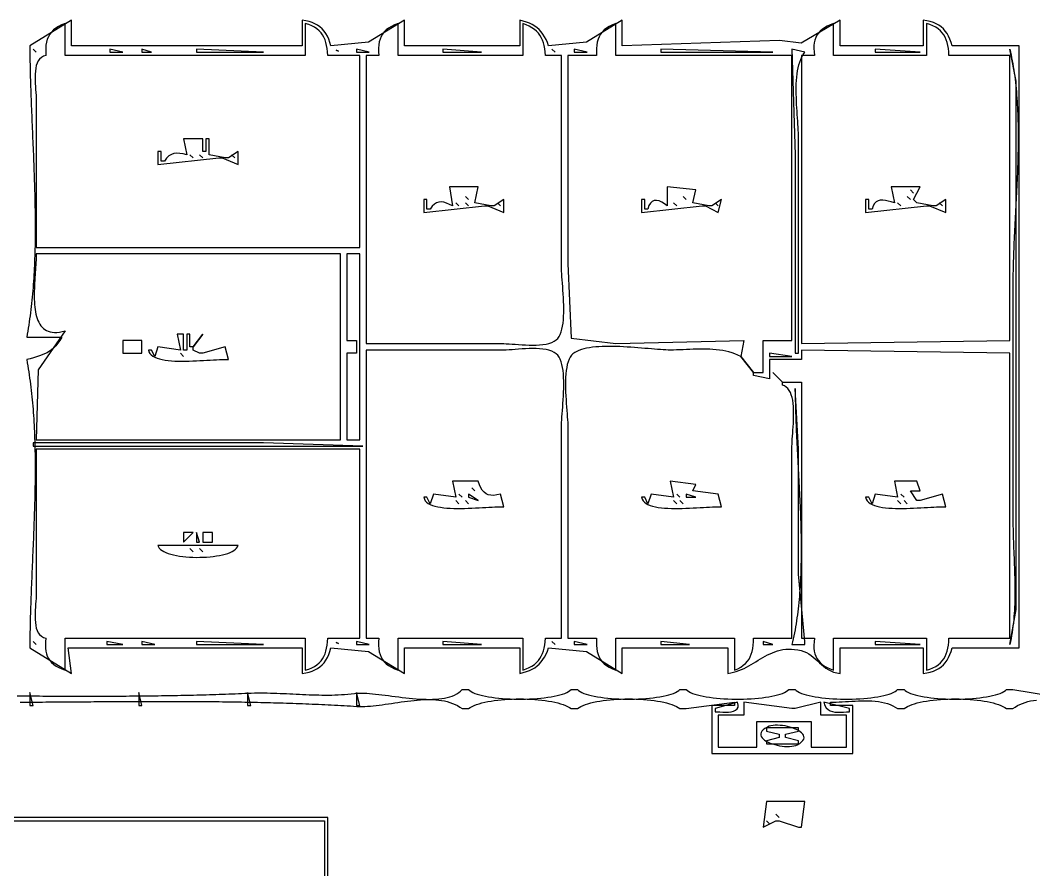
# Model space of a CAD drawing. Extents: x 0 to 1224, y 0 to 792.
# Drawn here: x 551 to 867.5, y 316.7 to 582 of the extents above; entities that cross this region are included whole.
import ezdxf

# ---------------------------------------------------------------- set-up
doc = ezdxf.new("R2010")
doc.units = 0
doc.layers.add('C7', color=7, linetype='CONTINUOUS')

msp = doc.modelspace()

# ---------------------------------------------------------------- linework, layer by layer
at = {"layer": 'C7'}
for points in [[(554, 574), (554.0015, 573.0362), (554.0061, 572.0696), (554.0136, 571.1003), (554.0238, 570.1284), (554.0368, 569.1539), (554.0524, 568.1769), (554.0704, 567.1975), (554.0908, 566.2157), (554.1134, 565.2315), (554.1382, 564.2452), (554.1649, 563.2566), (554.1936, 562.266), (554.2241, 561.2733), (554.2563, 560.2786), (554.2901, 559.282), (554.3253, 558.2836), (554.3619, 557.2834), (554.3997, 556.2814), (554.4386, 555.2779), (554.4786, 554.2727), (554.5195, 553.2661), (554.5611, 552.258), (554.6035, 551.2485), (554.6464, 550.2377), (554.6898, 549.2256), (554.7336, 548.2124), (554.7776, 547.198), (554.8217, 546.1826), (554.8658, 545.1663), (554.9099, 544.149), (554.9537, 543.1308), (554.9973, 542.1119), (555.0404, 541.0923), (555.0829, 540.072), (555.1248, 539.0511), (555.166, 538.0297), (555.2063, 537.0079), (555.2456, 535.9857), (555.2838, 534.9631), (555.3208, 533.9403), (555.3564, 532.9174), (555.3907, 531.8943), (555.4234, 530.8711), (555.4544, 529.848), (555.4837, 528.8249), (555.5112, 527.802), (555.5366, 526.7793), (555.5599, 525.7569), (555.5811, 524.7349), (555.5999, 523.7132), (555.6162, 522.692), (555.6301, 521.6714), (555.6413, 520.6514), (555.6497, 519.632), (555.6552, 518.6134), (555.6578, 517.5957), (555.6572, 516.5788), (555.6535, 515.5628), (555.6464, 514.5478), (555.6359, 513.534), (555.6218, 512.5212), (555.6041, 511.5097), (555.5826, 510.4995), (555.5573, 509.4905), (555.5279, 508.483), (555.4945, 507.477), (555.4568, 506.4725), (555.4148, 505.4697), (555.3684, 504.4685), (555.3175, 503.469), (555.2618, 502.4714), (555.2015, 501.4756), (555.1362, 500.4817), (555.0659, 499.4899), (554.9906, 498.5001), (554.91, 497.5125), (554.8241, 496.5271), (554.7327, 495.5439), (554.6359, 494.5631), (554.5333, 493.5847), (554.425, 492.6088), (554.3108, 491.6354), (554.1906, 490.6646), (554.0643, 489.6965), (553.9318, 488.7311), (553.793, 487.7685), (553.6477, 486.8088), (553.4958, 485.852), (553.3374, 484.8982), (553.1721, 483.9475), (553, 483), (564, 483), (563.3711, 482.0039), (562.7408, 481.129), (562.1031, 480.364), (561.4527, 479.6978), (560.7837, 479.119), (560.0906, 478.6166), (559.3677, 478.1794), (558.6093, 477.796), (557.81, 477.4553), (556.9639, 477.1461), (556.0655, 476.8571), (555.1092, 476.5773), (554.0892, 476.2953), (553, 476), (553.1721, 475.0522), (553.3373, 474.1012), (553.4957, 473.1472), (553.6473, 472.1901), (553.7923, 471.2301), (553.9308, 470.2672), (554.063, 469.3015), (554.1888, 468.333), (554.3085, 467.3619), (554.4222, 466.3881), (554.5299, 465.4118), (554.6319, 464.433), (554.7281, 463.4518), (554.8187, 462.4683), (554.9039, 461.4825), (554.9836, 460.4944), (555.0582, 459.5042), (555.1276, 458.512), (555.192, 457.5177), (555.2515, 456.5215), (555.3061, 455.5235), (555.3562, 454.5236), (555.4016, 453.522), (555.4426, 452.5187), (555.4792, 451.5139), (555.5117, 450.5074), (555.54, 449.4996), (555.5643, 448.4903), (555.5847, 447.4797), (555.6014, 446.4678), (555.6144, 445.4548), (555.6239, 444.4406), (555.6299, 443.4253), (555.6326, 442.4091), (555.6321, 441.3919), (555.6285, 440.3739), (555.622, 439.355), (555.6126, 438.3355), (555.6004, 437.3153), (555.5856, 436.2945), (555.5683, 435.2732), (555.5486, 434.2515), (555.5266, 433.2293), (555.5024, 432.2069), (555.4762, 431.1842), (555.448, 430.1613), (555.4179, 429.1383), (555.3861, 428.1152), (555.3528, 427.0922), (555.3179, 426.0692), (555.2816, 425.0464), (555.2441, 424.0239), (555.2054, 423.0016), (555.1657, 421.9797), (555.125, 420.9582), (555.0836, 419.9372), (555.0414, 418.9168), (554.9986, 417.897), (554.9554, 416.8779), (554.9118, 415.8596), (554.8679, 414.842), (554.824, 413.8254), (554.78, 412.8098), (554.7361, 411.7952), (554.6924, 410.7817), (554.649, 409.7693), (554.6061, 408.7582), (554.5637, 407.7485), (554.5219, 406.74), (554.481, 405.7331), (554.4409, 404.7276), (554.4019, 403.7237), (554.3639, 402.7214), (554.3272, 401.7209), (554.2918, 400.7221), (554.2579, 399.7252), (554.2256, 398.7302), (554.1949, 397.7372), (554.1661, 396.7462), (554.1392, 395.7573), (554.1142, 394.7706), (554.0915, 393.7862), (554.0709, 392.8041), (554.0528, 391.8244), (554.0371, 390.8471), (554.024, 389.8724), (554.0137, 388.9002), (554.0061, 387.9307), (554.0015, 386.9639), (554, 386), (567, 378), (566, 386), (639, 386), (639, 378), (640.1308, 378.1874), (641.1797, 378.4355), (642.149, 378.7471), (643.0411, 379.1252), (643.8585, 379.5727), (644.6036, 380.0926), (645.2788, 380.6876), (645.8867, 381.3607), (646.4295, 382.1148), (646.9098, 382.9529), (647.3301, 383.8779), (647.6926, 384.8926), (648, 386), (659.7801, 384.8441), (671, 378), (671, 386), (707, 386), (707, 378), (708.0787, 378.2511), (709.0795, 378.5536), (710.0061, 378.9099), (710.8621, 379.3226), (711.6514, 379.7943), (712.3774, 380.3276), (713.0439, 380.925), (713.6547, 381.5891), (714.2133, 382.3224), (714.7234, 383.1276), (715.1888, 384.0072), (715.6131, 384.9638), (716, 386), (727.8303, 384.8441), (739, 378), (739, 386), (772, 386), (772, 378), (772.902, 378.1504), (773.7746, 378.3524), (774.6206, 378.6008), (775.4425, 378.8907), (776.243, 379.2169), (777.0248, 379.5744), (777.7905, 379.9583), (778.5428, 380.3633), (779.2844, 380.7845), (780.0179, 381.2167), (780.7461, 381.6551), (781.4715, 382.0944), (782.1968, 382.5297), (782.9247, 382.9559), (783.6579, 383.3679), (784.399, 383.7607), (785.1507, 384.1293), (785.9157, 384.4685), (786.6965, 384.7734), (787.496, 385.0389), (788.3167, 385.2599), (789.1613, 385.4313), (790.0325, 385.5482), (790.9329, 385.6055), (791.8652, 385.5981), (792.8321, 385.5209), (793.8362, 385.369), (794.8803, 385.1373), (795.7419, 384.8616), (796.5381, 384.5041), (797.28, 384.0774), (797.9785, 383.5943), (798.6448, 383.0673), (799.2898, 382.5091), (799.9246, 381.9325), (800.5602, 381.35), (801.2077, 380.7744), (801.8781, 380.2182), (802.5825, 379.6942), (803.3319, 379.215), (804.1373, 378.7934), (805.0097, 378.4418), (805.9603, 378.1732), (807, 378), (807, 386), (833, 386), (833, 378), (834.1308, 378.1874), (835.1797, 378.4355), (836.149, 378.7471), (837.0411, 379.1252), (837.8585, 379.5727), (838.6036, 380.0926), (839.2788, 380.6876), (839.8867, 381.3607), (840.4295, 382.1148), (840.9098, 382.9529), (841.3301, 383.8779), (841.6926, 384.8926), (842, 386), (863, 386), (863, 574), (842, 574), (841.6926, 575.1073), (841.3301, 576.122), (840.9098, 577.047), (840.4295, 577.8851), (839.8867, 578.6392), (839.2788, 579.3123), (838.6036, 579.9073), (837.8585, 580.4272), (837.0411, 580.8747), (836.149, 581.2528), (835.1797, 581.5644), (834.1308, 581.8125), (833, 582), (833, 574), (807, 574), (807, 582), (794.8804, 574.8627), (788.1304, 575.6868), (739, 574), (739, 582), (727.8303, 575.1559), (716, 574), (715.6131, 575.0361), (715.1888, 575.9926), (714.7234, 576.8722), (714.2133, 577.6774), (713.6546, 578.4108), (713.0439, 579.0749), (712.3774, 579.6723), (711.6513, 580.2056), (710.8621, 580.6773), (710.006, 581.09), (709.0794, 581.4463), (708.0786, 581.7488), (707, 582), (707, 574), (671, 574), (671, 582), (659.7801, 575.1559), (648, 574), (647.6926, 575.1073), (647.3301, 576.122), (646.9098, 577.047), (646.4295, 577.8851), (645.8867, 578.6392), (645.2788, 579.3123), (644.6036, 579.9073), (643.8585, 580.4272), (643.0411, 580.8747), (642.149, 581.2528), (641.1797, 581.5644), (640.1308, 581.8125), (639, 582), (639, 574), (567, 574), (567, 582), (554, 574)], [(559, 571), (558.2353, 570.7536), (557.5898, 570.3776), (557.0543, 569.8845), (556.6196, 569.2868), (556.2766, 568.5973), (556.0162, 567.8285), (555.8291, 566.9929), (555.7063, 566.1032), (555.6386, 565.1719), (555.6169, 564.2118), (555.632, 563.2352), (555.6747, 562.255), (555.736, 561.2836), (555.8066, 560.3336), (555.8775, 559.4176), (555.9394, 558.5483), (555.9833, 557.7382), (556, 557), (556, 511), (657, 511), (657, 571), (647, 571), (646.9413, 572.1003), (646.8354, 573.1383), (646.6771, 574.1146), (646.4612, 575.0299), (646.1825, 575.8851), (645.836, 576.6809), (645.4164, 577.4181), (644.9186, 578.0974), (644.3374, 578.7195), (643.6677, 579.2853), (642.9042, 579.7955), (642.0419, 580.2508), (641.0755, 580.652), (640, 581), (640, 571), (565, 571), (565, 581), (563.9169, 580.566), (562.9535, 580.0838), (562.1054, 579.5511), (561.3681, 578.9659), (560.7373, 578.3262), (560.2087, 577.6299), (559.7778, 576.875), (559.4402, 576.0595), (559.1917, 575.1812), (559.0278, 574.2381), (558.9441, 573.2283), (558.9363, 572.1496), (559, 571)], [(663, 571), (659, 571), (659, 481), (702, 481), (702.7939, 480.9844), (703.6669, 480.9427), (704.6074, 480.8822), (705.6039, 480.8103), (706.6447, 480.7342), (707.7184, 480.6615), (708.8135, 480.5993), (709.9183, 480.5551), (711.0213, 480.5362), (712.111, 480.55), (713.1759, 480.6038), (714.2043, 480.7049), (715.1848, 480.8609), (716.1059, 481.0789), (716.9559, 481.3663), (717.7233, 481.7306), (718.3966, 482.179), (718.8698, 482.6389), (719.2793, 483.2104), (719.6288, 483.8838), (719.9222, 484.65), (720.1635, 485.4995), (720.3565, 486.4229), (720.505, 487.4108), (720.6131, 488.454), (720.6845, 489.5429), (720.7231, 490.6683), (720.7329, 491.8208), (720.7177, 492.9909), (720.6814, 494.1694), (720.6279, 495.3468), (720.561, 496.5137), (720.4847, 497.6609), (720.4028, 498.7788), (720.3192, 499.8582), (720.2378, 500.8897), (720.1626, 501.8639), (720.0972, 502.7713), (720.0458, 503.6028), (720.0121, 504.3488), (720, 505), (720, 571), (715, 571), (714.9169, 572.0895), (714.788, 573.1122), (714.6085, 574.0705), (714.374, 574.9665), (714.0799, 575.8025), (713.7216, 576.5807), (713.2947, 577.3036), (712.7944, 577.9732), (712.2164, 578.5918), (711.556, 579.1618), (710.8088, 579.6853), (709.97, 580.1647), (709.0353, 580.6021), (708, 581), (708, 571), (669, 571), (669, 581), (667.8886, 580.5665), (666.9035, 580.0884), (666.0398, 579.5625), (665.2925, 578.9858), (664.6568, 578.3551), (664.1277, 577.6674), (663.7004, 576.9197), (663.37, 576.1088), (663.1316, 575.2317), (662.9802, 574.2854), (662.9111, 573.2667), (662.9193, 572.1726), (663, 571)], [(723.6033, 477.8209), (723.13, 477.3609), (722.7205, 476.7895), (722.371, 476.116), (722.0776, 475.3498), (721.8363, 474.5004), (721.6433, 473.577), (721.4948, 472.589), (721.3867, 471.5459), (721.3153, 470.4569), (721.2767, 469.3316), (721.2669, 468.1791), (721.2821, 467.009), (721.3185, 465.8305), (721.372, 464.6531), (721.4389, 463.4862), (721.5152, 462.339), (721.5971, 461.2211), (721.6807, 460.1417), (721.762, 459.1102), (721.8373, 458.136), (721.9027, 457.2286), (721.9541, 456.3971), (721.9878, 455.6511), (722, 455), (722, 389), (731, 389), (730.9363, 387.8503), (730.9441, 386.7716), (731.0278, 385.7617), (731.1917, 384.8187), (731.4402, 383.9404), (731.7778, 383.1248), (732.2087, 382.3699), (732.7373, 381.6737), (733.3681, 381.034), (734.1054, 380.4488), (734.9535, 379.9161), (735.9169, 379.4338), (737, 379), (737, 389), (774, 389), (774, 379), (775.0629, 379.4799), (775.9947, 379.995), (776.804, 380.5488), (777.499, 381.1448), (778.0882, 381.7867), (778.5799, 382.4779), (778.9826, 383.2221), (779.3047, 384.0229), (779.5546, 384.8837), (779.7407, 385.8083), (779.8713, 386.8001), (779.9549, 387.8628), (780, 389), (792, 389), (792, 449), (792.0125, 449.6557), (792.047, 450.3979), (792.0983, 451.2163), (792.1615, 452.1009), (792.2316, 453.0414), (792.3037, 454.0278), (792.3727, 455.05), (792.4337, 456.0977), (792.4817, 457.161), (792.5117, 458.2295), (792.5188, 459.2933), (792.4979, 460.3422), (792.4441, 461.3661), (792.3524, 462.3548), (792.2178, 463.2983), (792.0353, 464.1863), (791.8001, 465.0087), (791.507, 465.7555), (791.1511, 466.4165), (790.7274, 466.9816), (790.231, 467.4406), (789.6568, 467.7834), (789, 468), (789, 469), (795, 469), (795, 389), (799, 389), (798.885, 387.8938), (798.8417, 386.8602), (798.873, 385.896), (798.982, 384.9982), (799.1716, 384.1637), (799.4448, 383.3896), (799.8046, 382.6726), (800.254, 382.0098), (800.796, 381.3982), (801.4336, 380.8346), (802.1698, 380.316), (803.0076, 379.8394), (803.95, 379.4018), (805, 379), (805, 389), (834, 389), (834, 379), (835.0755, 379.3479), (836.0419, 379.7491), (836.9043, 380.2044), (837.6677, 380.7146), (838.3375, 381.2804), (838.9187, 381.9025), (839.4165, 382.5818), (839.8361, 383.3189), (840.1826, 384.1147), (840.4612, 384.9699), (840.6771, 385.8853), (840.8354, 386.8616), (840.9413, 387.8995), (841, 389), (860, 389), (860, 478), (795, 479), (795, 476), (785, 476), (785, 470), (780, 471), (780, 472), (783, 472), (783, 482), (792, 482), (792, 571), (737, 571), (737, 581), (735.9169, 580.566), (734.9535, 580.0838), (734.1054, 579.5511), (733.3681, 578.9659), (732.7373, 578.3262), (732.2087, 577.6299), (731.7778, 576.875), (731.4402, 576.0595), (731.1917, 575.1812), (731.0278, 574.2381), (730.9441, 573.2283), (730.9363, 572.1496), (731, 571)], [(799, 571), (795, 571), (795, 481), (860, 482), (860, 571), (841, 571), (840.9413, 572.1003), (840.8354, 573.1383), (840.6771, 574.1146), (840.4612, 575.0299), (840.1826, 575.8851), (839.8361, 576.6809), (839.4165, 577.4181), (838.9186, 578.0974), (838.3374, 578.7195), (837.6677, 579.2853), (836.9042, 579.7955), (836.0419, 580.2508), (835.0755, 580.652), (834, 581), (834, 571), (805, 571), (805, 581), (803.95, 580.5981), (803.0077, 580.1605), (802.1699, 579.6839), (801.4337, 579.1653), (800.7961, 578.6017), (800.254, 577.99), (799.8046, 577.3273), (799.4448, 576.6103), (799.1716, 575.8361), (798.982, 575.0016), (798.873, 574.1039), (798.8417, 573.1397), (798.885, 572.1061), (799, 571)], [(555, 573), (556, 572), (555, 573)], [(579, 573), (579, 572), (583, 572), (579, 573)], [(589, 573), (589, 572), (592, 572), (589, 573)], [(606, 573), (606, 572), (627, 572), (606, 573)], [(656, 573), (656, 572), (660, 572), (656, 573)], [(683, 573), (683, 572), (695, 572), (683, 573)], [(717, 573), (718, 572), (717, 573)], [(724, 573), (724, 572), (728, 572), (724, 573)], [(751, 573), (751, 572), (786, 572), (751, 573)], [(792, 573), (793, 540), (793, 478), (794, 478), (794, 546), (793.9903, 546.8257), (793.9631, 547.694), (793.9213, 548.601), (793.8678, 549.5429), (793.8055, 550.5159), (793.7371, 551.5161), (793.6656, 552.5397), (793.5939, 553.5828), (793.5248, 554.6416), (793.4611, 555.7122), (793.4059, 556.7908), (793.3618, 557.8736), (793.3319, 558.9567), (793.3189, 560.0362), (793.3257, 561.1084), (793.3553, 562.1693), (793.4104, 563.2152), (793.494, 564.2422), (793.6089, 565.2464), (793.758, 566.224), (793.9441, 567.1712), (794.1702, 568.0841), (794.4391, 568.9589), (794.7536, 569.7917), (795.1167, 570.5787), (795.5312, 571.3161), (796, 572), (792, 573)], [(818, 573), (818, 572), (832, 572), (818, 573)], [(860, 573), (860.2123, 572.0823), (860.4141, 571.1586), (860.6054, 570.2288), (860.7867, 569.2932), (860.9579, 568.352), (861.1195, 567.4052), (861.2715, 566.4531), (861.4142, 565.4958), (861.5479, 564.5335), (861.6726, 563.5664), (861.7887, 562.5945), (861.8964, 561.6182), (861.9958, 560.6375), (862.0872, 559.6526), (862.1708, 558.6636), (862.2468, 557.6708), (862.3154, 556.6743), (862.3769, 555.6742), (862.4314, 554.6708), (862.4792, 553.6642), (862.5205, 552.6545), (862.5555, 551.6419), (862.5843, 550.6266), (862.6073, 549.6087), (862.6247, 548.5884), (862.6366, 547.5659), (862.6433, 546.5413), (862.6449, 545.5148), (862.6417, 544.4866), (862.634, 543.4568), (862.6219, 542.4256), (862.6056, 541.3931), (862.5854, 540.3595), (862.5614, 539.325), (862.5339, 538.2898), (862.5032, 537.2539), (862.4693, 536.2176), (862.4325, 535.1811), (862.3931, 534.1444), (862.3513, 533.1078), (862.3072, 532.0714), (862.2611, 531.0354), (862.2132, 529.9999), (862.1637, 528.9651), (862.1128, 527.9312), (862.0608, 526.8984), (862.0078, 525.8667), (861.9541, 524.8364), (861.8998, 523.8076), (861.8453, 522.7806), (861.7907, 521.7553), (861.7362, 520.7321), (861.682, 519.7111), (861.6284, 518.6924), (861.5756, 517.6762), (861.5237, 516.6627), (861.473, 515.652), (861.4238, 514.6443), (861.3762, 513.6398), (861.3304, 512.6386), (861.2866, 511.6409), (861.2452, 510.6469), (861.2062, 509.6566), (861.1699, 508.6704), (861.1365, 507.6882), (861.1063, 506.7104), (861.0793, 505.7371), (861.056, 504.7683), (861.0364, 503.8044), (861.0208, 502.8455), (861.0093, 501.8916), (861.0023, 500.9431), (861, 500), (861, 426), (861.0036, 425.0344), (861.0141, 424.0623), (861.0307, 423.0838), (861.0528, 422.0995), (861.0797, 421.1097), (861.1107, 420.1148), (861.1451, 419.1152), (861.1824, 418.1113), (861.2216, 417.1035), (861.2623, 416.0921), (861.3037, 415.0777), (861.3452, 414.0605), (861.386, 413.0409), (861.4255, 412.0194), (861.463, 410.9964), (861.4978, 409.9722), (861.5293, 408.9472), (861.5568, 407.9219), (861.5795, 406.8966), (861.5969, 405.8717), (861.6082, 404.8476), (861.6127, 403.8247), (861.6098, 402.8033), (861.5988, 401.784), (861.5791, 400.7671), (861.5498, 399.7529), (861.5105, 398.7419), (861.4603, 397.7345), (861.3986, 396.731), (861.3247, 395.7318), (861.238, 394.7374), (861.1377, 393.7481), (861.0233, 392.7644), (860.8939, 391.7866), (860.749, 390.815), (860.5878, 389.8502), (860.4097, 388.8925), (860.214, 387.9423), (860, 387), (862, 398), (862, 428), (862, 536), (862, 563), (860, 573)], [(649.6667, 572.6667), (650.3333, 572.3333), (649.6667, 572.6667)], [(731, 571), (722, 571), (722, 506), (723.0278, 482.7423), (737, 481), (777, 482), (776, 477), (775.1155, 477.4359), (774.2067, 477.8155), (773.2758, 478.1424), (772.3246, 478.42), (771.3552, 478.6518), (770.3695, 478.8415), (769.3694, 478.9924), (768.3571, 479.1082), (767.3344, 479.1922), (766.3033, 479.2481), (765.2659, 479.2793), (764.2241, 479.2894), (763.1798, 479.2818), (762.1352, 479.2601), (761.092, 479.2278), (760.0524, 479.1885), (759.0184, 479.1455), (757.9918, 479.1025), (756.9747, 479.0629), (755.969, 479.0303), (754.9768, 479.0081), (754, 479), (753.3178, 479.009), (752.5758, 479.035), (751.778, 479.0758), (750.9287, 479.1296), (750.0323, 479.1942), (749.093, 479.2678), (748.1151, 479.3483), (747.1028, 479.4338), (746.0604, 479.5223), (744.9922, 479.6118), (743.9025, 479.7003), (742.7955, 479.7859), (741.6755, 479.8665), (740.5467, 479.9401), (739.4135, 480.0049), (738.2801, 480.0588), (737.1507, 480.0997), (736.0297, 480.1259), (734.9213, 480.1352), (733.8298, 480.1256), (732.7595, 480.0953), (731.7146, 480.0421), (730.6994, 479.9642), (729.7181, 479.8595), (728.7751, 479.7261), (727.8746, 479.562), (727.0209, 479.3651), (726.2182, 479.1336), (725.4708, 478.8654), (724.783, 478.5585), (724.1591, 478.2111), (723.6034, 477.821)], [(602, 545), (603, 540), (601.829, 540.232), (600.7813, 540.3894), (599.8374, 540.4406), (598.9781, 540.3541), (598.184, 540.0983), (597.4358, 539.6417), (596.7142, 538.9528), (596, 538), (595, 538), (595, 541), (594, 541), (594, 537), (613, 539), (614, 539), (619, 537), (619, 541), (616, 539), (615, 539), (610, 540), (610, 545), (609, 545), (609, 541), (608, 541), (608, 545), (602, 545)], [(604, 540), (605, 539), (604, 540)], [(607, 540), (608, 539), (607, 540)], [(617, 540), (618, 539), (617, 540)], [(685, 530), (686, 524), (684.9977, 524.4901), (684.0825, 524.8794), (683.241, 525.1465), (682.4602, 525.2703), (681.7266, 525.2298), (681.0271, 525.0036), (680.3483, 524.5707), (679.677, 523.9099), (679, 523), (678, 523), (678, 526), (677, 526), (677, 522), (696, 524), (697, 524), (702, 522), (702, 526), (699, 524), (698, 524), (693, 525), (694, 530), (685, 530)], [(753, 530), (753, 524), (752.1481, 524.6751), (751.3064, 525.207), (750.4902, 525.5729), (749.7152, 525.7498), (748.9968, 525.715), (748.3506, 525.4454), (747.792, 524.9183), (747.3366, 524.1108), (747, 523), (746, 523), (746, 526), (745, 526), (745, 522), (764, 524), (765, 524), (769, 522), (770, 526), (767, 524), (766, 524), (761, 525), (762, 529), (753, 530)], [(823, 530), (824, 525), (823.0267, 525.265), (822.0885, 525.5086), (821.1951, 525.7001), (820.356, 525.8087), (819.5808, 525.8037), (818.8791, 525.6544), (818.2606, 525.33), (817.7349, 524.8), (817.3114, 524.0336), (817, 523), (816, 523), (816, 526), (815, 526), (815, 522), (834, 524), (835, 524), (840, 522), (840, 526), (837, 524), (836, 524), (831, 525), (830, 526), (832, 530), (823, 530)], [(829, 529), (830, 528), (829, 529)], [(690, 527), (691, 526), (690, 527)], [(758, 527), (759, 526), (758, 527)], [(828, 527), (829, 526), (828, 527)], [(687, 525), (688, 524), (687, 525)], [(690, 525), (691, 524), (690, 525)], [(700, 525), (701, 524), (700, 525)], [(755, 525), (756, 524), (755, 525)], [(768, 525), (769, 524), (768, 525)], [(825, 525), (826, 524), (825, 525)], [(838, 525), (839, 524), (838, 525)], [(556, 509), (555.9931, 508.3877), (555.9736, 507.7401), (555.9433, 507.0598), (555.904, 506.3497), (555.8573, 505.6126), (555.805, 504.8513), (555.7489, 504.0686), (555.6908, 503.2673), (555.6323, 502.4502), (555.5753, 501.6201), (555.5215, 500.7798), (555.4726, 499.9322), (555.4304, 499.08), (555.3967, 498.2261), (555.3731, 497.3732), (555.3616, 496.5242), (555.3637, 495.6819), (555.3813, 494.849), (555.4161, 494.0284), (555.4699, 493.2229), (555.5444, 492.4353), (555.6414, 491.6684), (555.7626, 490.925), (555.9098, 490.2079), (556.0847, 489.5199), (556.2891, 488.8639), (556.5247, 488.2426), (556.7934, 487.6589), (557.0968, 487.1155), (557.4366, 486.6152), (557.8148, 486.1609), (558.2329, 485.7554), (558.6928, 485.4014), (559.1962, 485.1019), (559.7448, 484.8595), (560.3405, 484.6771), (560.9849, 484.5576), (561.6799, 484.5036), (562.4271, 484.518), (563.2284, 484.6037), (564.0854, 484.7634), (565, 485), (556.6034, 472.7909), (556, 451), (651, 451), (651, 509), (556, 509)], [(653, 509), (653, 482), (656, 482), (656, 478), (653, 478), (653, 451), (657, 451), (657, 509), (653, 509)], [(583, 482), (583, 478), (589, 478), (589, 482), (583, 482)], [(600, 484), (601, 479), (594, 480), (593, 477), (592, 479), (591, 479), (591.1884, 478.4378), (591.4931, 477.9362), (591.9063, 477.4922), (592.4207, 477.1026), (593.0285, 476.7644), (593.7223, 476.4744), (594.4944, 476.2295), (595.3373, 476.0267), (596.2435, 475.8629), (597.2054, 475.7349), (598.2154, 475.6397), (599.2659, 475.5742), (600.3494, 475.5352), (601.4584, 475.5198), (602.5852, 475.5247), (603.7223, 475.5469), (604.8621, 475.5833), (605.9971, 475.6308), (607.1197, 475.6862), (608.2224, 475.7466), (609.2975, 475.8088), (610.3375, 475.8697), (611.3349, 475.9262), (612.2821, 475.9753), (613.1714, 476.0138), (613.9955, 476.0386), (614.7466, 476.0466), (615.4173, 476.0347), (616, 476), (615, 480), (608, 478), (607, 478), (605, 479), (605, 480), (608, 484), (605, 480), (604, 480), (604, 484), (603, 484), (603, 479), (602, 479), (602, 484), (600, 484)], [(601, 478), (602, 477), (601, 478)], [(718.3966, 477.8209), (717.7233, 478.2693), (716.9559, 478.6335), (716.1059, 478.921), (715.1848, 479.139), (714.2043, 479.2949), (713.1759, 479.3961), (712.111, 479.4499), (711.0213, 479.4637), (709.9183, 479.4448), (708.8135, 479.4006), (707.7184, 479.3384), (706.6447, 479.2657), (705.6039, 479.1896), (704.6074, 479.1177), (703.6669, 479.0572), (702.7939, 479.0155), (702, 479), (659, 479)], [(659, 479), (659, 389), (663, 389), (662.9193, 387.8273), (662.9111, 386.7332), (662.9802, 385.7145), (663.1316, 384.7682), (663.37, 383.8911), (663.7004, 383.0802), (664.1277, 382.3325), (664.6567, 381.6448), (665.2925, 381.0141), (666.0398, 380.4374), (666.9035, 379.9115), (667.8886, 379.4334), (669, 379), (669, 389), (708, 389), (708, 379), (709.0352, 379.3977), (709.97, 379.8352), (710.8087, 380.3145), (711.556, 380.8381), (712.2164, 381.408), (712.7944, 382.0267), (713.2946, 382.6963), (713.7216, 383.4191), (714.0799, 384.1974), (714.374, 385.0334), (714.6085, 385.9294), (714.788, 386.8877), (714.9169, 387.9104), (715, 389), (720, 389), (720, 455), (720.0121, 455.6511), (720.0458, 456.3971), (720.0972, 457.2285), (720.1626, 458.136), (720.2378, 459.1102), (720.3192, 460.1416), (720.4028, 461.221), (720.4847, 462.339), (720.561, 463.4861), (720.6279, 464.6531), (720.6814, 465.8305), (720.7177, 467.009), (720.7329, 468.1791), (720.7231, 469.3316), (720.6845, 470.4569), (720.6131, 471.5459), (720.505, 472.5891), (720.3565, 473.577), (720.1635, 474.5004), (719.9222, 475.3499), (719.6288, 476.1161), (719.2793, 476.7895), (718.8698, 477.361), (718.3966, 477.821)], [(785, 478), (785, 477), (792, 477), (785, 478)], [(776, 477), (780, 472), (776, 477)], [(786, 472), (789, 469), (786, 472)], [(793, 467), (793.0021, 466.0708), (793.0085, 465.1367), (793.0189, 464.1976), (793.0331, 463.2538), (793.0511, 462.3054), (793.0726, 461.3525), (793.0974, 460.3952), (793.1253, 459.4338), (793.1563, 458.4682), (793.1901, 457.4987), (793.2265, 456.5254), (793.2654, 455.5484), (793.3066, 454.5679), (793.3499, 453.584), (793.3952, 452.5968), (793.4422, 451.6065), (793.4909, 450.6132), (793.5409, 449.617), (793.5923, 448.6181), (793.6447, 447.6166), (793.698, 446.6127), (793.7521, 445.6064), (793.8067, 444.598), (793.8617, 443.5875), (793.917, 442.5751), (793.9723, 441.5609), (794.0274, 440.545), (794.0822, 439.5277), (794.1366, 438.509), (794.1903, 437.489), (794.2432, 436.468), (794.2951, 435.4459), (794.3458, 434.4231), (794.3952, 433.3995), (794.443, 432.3754), (794.4892, 431.3509), (794.5335, 430.326), (794.5757, 429.3011), (794.6158, 428.276), (794.6534, 427.2512), (794.6885, 426.2265), (794.7208, 425.2023), (794.7503, 424.1785), (794.7766, 423.1555), (794.7998, 422.1332), (794.8194, 421.1118), (794.8355, 420.0915), (794.8478, 419.0724), (794.8562, 418.0547), (794.8604, 417.0384), (794.8603, 416.0237), (794.8558, 415.0107), (794.8466, 413.9997), (794.8326, 412.9906), (794.8136, 411.9837), (794.7895, 410.979), (794.76, 409.9768), (794.725, 408.9771), (794.6843, 407.9802), (794.6378, 406.986), (794.5852, 405.9948), (794.5264, 405.0067), (794.4613, 404.0218), (794.3896, 403.0403), (794.3112, 402.0622), (794.2258, 401.0878), (794.1334, 400.1172), (794.0338, 399.1505), (793.9267, 398.1878), (793.812, 397.2293), (793.6896, 396.2751), (793.5592, 395.3253), (793.4208, 394.3802), (793.274, 393.4397), (793.1187, 392.5041), (792.9549, 391.5735), (792.7822, 390.648), (792.6005, 389.7278), (792.4097, 388.8129), (792.2096, 387.9036), (792, 387), (796, 387), (796, 388), (794, 409), (794, 448), (793, 467)], [(555, 450), (555, 449), (658, 449), (627, 450), (555, 450)], [(556, 448), (556, 403), (555.9833, 402.2617), (555.9394, 401.4516), (555.8775, 400.5822), (555.8066, 399.6663), (555.736, 398.7163), (555.6747, 397.7449), (555.632, 396.7646), (555.6169, 395.7881), (555.6386, 394.8279), (555.7063, 393.8967), (555.8291, 393.007), (556.0161, 392.1714), (556.2766, 391.4025), (556.6196, 390.713), (557.0543, 390.1154), (557.5898, 389.6223), (558.2353, 389.2463), (559, 389), (558.885, 387.8938), (558.8417, 386.8602), (558.873, 385.896), (558.982, 384.9982), (559.1716, 384.1637), (559.4448, 383.3896), (559.8046, 382.6726), (560.254, 382.0098), (560.796, 381.3982), (561.4336, 380.8346), (562.1698, 380.316), (563.0076, 379.8394), (563.95, 379.4018), (565, 379), (565, 389), (640, 389), (640, 379), (641.0755, 379.3479), (642.0419, 379.7491), (642.9043, 380.2044), (643.6677, 380.7146), (644.3375, 381.2804), (644.9187, 381.9025), (645.4165, 382.5818), (645.8361, 383.3189), (646.1826, 384.1147), (646.4612, 384.9699), (646.6771, 385.8853), (646.8354, 386.8616), (646.9413, 387.8995), (647, 389), (657, 389), (657, 448), (556, 448)], [(686, 438), (687, 433), (680, 434), (679, 431), (678, 433), (677, 433), (677.1878, 432.4422), (677.4928, 431.9443), (677.9071, 431.5034), (678.4232, 431.1163), (679.0333, 430.7799), (679.7299, 430.4913), (680.5053, 430.2474), (681.3517, 430.045), (682.2617, 429.8813), (683.2274, 429.753), (684.2413, 429.6572), (685.2957, 429.5908), (686.383, 429.5508), (687.4954, 429.534), (688.6254, 429.5374), (689.7653, 429.5581), (690.9074, 429.5929), (692.044, 429.6387), (693.1676, 429.6925), (694.2705, 429.7514), (695.3449, 429.8121), (696.3833, 429.8717), (697.378, 429.927), (698.3214, 429.9751), (699.2057, 430.0129), (700.0234, 430.0374), (700.7668, 430.0454), (701.4282, 430.0339), (702, 430), (701, 434), (699.877, 433.7397), (698.8704, 433.6205), (697.9716, 433.6445), (697.1724, 433.8139), (696.4643, 434.1307), (695.8391, 434.597), (695.2884, 435.2149), (694.8039, 435.9867), (694.3772, 436.9143), (694, 438), (686, 438)], [(754, 438), (755, 433), (748, 434), (747, 431), (746, 433), (745, 433), (745.1882, 432.4361), (745.4926, 431.933), (745.9056, 431.4878), (746.4197, 431.0972), (747.0273, 430.7581), (747.7209, 430.4675), (748.4928, 430.2222), (749.3356, 430.0191), (750.2416, 429.8551), (751.2033, 429.7271), (752.2132, 429.6321), (753.2636, 429.5667), (754.347, 429.5281), (755.4559, 429.513), (756.5827, 429.5184), (757.7198, 429.5411), (758.8596, 429.5781), (759.9946, 429.6261), (761.1173, 429.6822), (762.22, 429.7432), (763.2953, 429.806), (764.3355, 429.8675), (765.333, 429.9246), (766.2804, 429.9741), (767.1701, 430.013), (767.9944, 430.0381), (768.7459, 430.0464), (769.4169, 430.0347), (770, 430), (769, 434), (761, 435), (762, 437), (754, 438)], [(824, 438), (825, 433), (818, 434), (817, 431), (816, 433), (815, 433), (815.1882, 432.4361), (815.4926, 431.933), (815.9056, 431.4878), (816.4197, 431.0972), (817.0273, 430.7581), (817.7209, 430.4675), (818.4928, 430.2222), (819.3356, 430.0191), (820.2416, 429.8551), (821.2033, 429.7271), (822.2132, 429.6321), (823.2636, 429.5667), (824.347, 429.5281), (825.4559, 429.513), (826.5827, 429.5184), (827.7198, 429.5411), (828.8596, 429.5781), (829.9946, 429.6261), (831.1173, 429.6822), (832.22, 429.7432), (833.2953, 429.806), (834.3355, 429.8675), (835.333, 429.9246), (836.2804, 429.9741), (837.1701, 430.013), (837.9944, 430.0381), (838.7459, 430.0464), (839.4169, 430.0347), (840, 430), (839, 434), (832, 432), (831, 432), (829, 435), (832, 435), (831, 438), (824, 438)], [(688, 434), (689, 433), (688, 434)], [(691, 434), (691, 433), (694, 432), (691, 434)], [(692, 436), (693, 435), (692, 436)], [(756, 434), (757, 433), (756, 434)], [(759, 434), (759, 433), (762, 433), (759, 434)], [(826, 434), (827, 433), (826, 434)], [(687, 432), (688, 431), (687, 432)], [(690, 432), (691, 431), (690, 432)], [(755, 432), (756, 431), (755, 432)], [(757, 432), (758, 431), (757, 432)], [(825, 432), (826, 431), (825, 432)], [(827, 432), (828, 431), (827, 432)], [(602, 422), (602, 419), (605, 422), (602, 422)], [(606, 422), (606, 419), (607, 419), (606, 422)], [(608, 422), (608, 419), (611, 419), (611, 422), (608, 422)], [(594, 418), (594.1566, 417.5573), (594.426, 417.1426), (594.8009, 416.7559), (595.274, 416.3971), (595.838, 416.0662), (596.4856, 415.7632), (597.2096, 415.4881), (598.0027, 415.2407), (598.8576, 415.0212), (599.767, 414.8293), (600.7237, 414.6652), (601.7204, 414.5288), (602.7498, 414.42), (603.8046, 414.3388), (604.8776, 414.2852), (605.9614, 414.2591), (607.0488, 414.2606), (608.1326, 414.2896), (609.2054, 414.346), (610.26, 414.4298), (611.2891, 414.541), (612.2854, 414.6796), (613.2416, 414.8454), (614.1505, 415.0386), (615.0048, 415.259), (615.7972, 415.5067), (616.5205, 415.7816), (617.1673, 416.0836), (617.7303, 416.4127), (618.2024, 416.769), (618.5762, 417.1523), (618.8445, 417.5626), (619, 418), (594, 418)], [(604, 417), (605, 416), (604, 417)], [(607, 417), (608, 416), (607, 417)], [(555, 388), (556, 387), (555, 388)], [(578, 388), (578, 387), (583, 387), (578, 388)], [(589, 388), (589, 387), (593, 387), (589, 388)], [(606, 388), (606, 387), (627, 387), (606, 388)], [(649.6667, 387.6667), (650.3333, 387.3333), (649.6667, 387.6667)], [(656, 388), (656, 387), (660, 387), (656, 388)], [(683, 388), (683, 387), (695, 387), (683, 388)], [(717, 388), (718, 387), (717, 388)], [(724, 388), (724, 387), (728, 387), (724, 388)], [(751, 388), (751, 387), (760, 387), (751, 388)], [(783, 388), (783, 387), (786, 387), (783, 388)], [(818, 388), (818, 387), (832, 387), (818, 388)], [(550.0152, 370.9752), (551.0166, 370.9719), (552.018, 370.9686), (553.0195, 370.9652), (554.0209, 370.9618), (555.0224, 370.9584), (556.0239, 370.9549), (557.0254, 370.9515), (558.0269, 370.9482), (559.0285, 370.9449), (560.03, 370.9417), (561.0316, 370.9386), (562.0332, 370.9356), (563.0348, 370.9329), (564.0365, 370.9302), (565.0381, 370.9278), (566.0397, 370.9257), (567.0414, 370.9237), (568.043, 370.9221), (569.0447, 370.9207), (570.0464, 370.9196), (571.048, 370.9189), (572.0497, 370.9185), (573.0514, 370.9185), (574.0531, 370.9189), (575.0548, 370.9197), (576.0565, 370.921), (577.0581, 370.9227), (578.0598, 370.9249), (579.0615, 370.9276), (580.0632, 370.9309), (581.0648, 370.9347), (582.0665, 370.939), (583.0682, 370.944), (584.0698, 370.9496), (585.0714, 370.9558), (586.0731, 370.9627), (587.0747, 370.9703), (588.0763, 370.9785), (589.0779, 370.9875), (590.0794, 370.9973), (591.081, 371.0078), (592.0825, 371.0191), (593.084, 371.0312), (594.0855, 371.0442), (595.087, 371.058), (596.0885, 371.0727), (597.0899, 371.0882), (598.0913, 371.1048), (599.0927, 371.1222), (600.0941, 371.1406), (601.0954, 371.1601), (602.0967, 371.1805), (603.098, 371.2019), (604.0993, 371.2245), (605.1005, 371.248), (606.1017, 371.2727), (607.1028, 371.2985), (608.104, 371.3255), (609.1051, 371.3536), (610.1061, 371.3829), (611.1071, 371.4134), (612.1081, 371.4451), (613.1091, 371.4781), (614.11, 371.5123), (615.1108, 371.5479), (616.1117, 371.5847), (617.1124, 371.6229), (618.1132, 371.6625), (619.1139, 371.7034), (620.1145, 371.7458), (621.1151, 371.7895), (622.1157, 371.8348), (623.1175, 371.8741), (624.1195, 371.9007), (625.1216, 371.9155), (626.124, 371.9196), (627.1266, 371.9139), (628.1294, 371.8994), (629.1324, 371.8771), (630.1356, 371.8479), (631.1392, 371.8128), (632.143, 371.7728), (633.147, 371.7288), (634.1514, 371.6819), (635.1561, 371.633), (636.1611, 371.5831), (637.1664, 371.5331), (638.1721, 371.4841), (639.1782, 371.437), (640.1846, 371.3929), (641.1914, 371.3525), (642.1986, 371.3171), (643.2062, 371.2874), (644.2143, 371.2645), (645.2228, 371.2494), (646.2317, 371.2431), (647.2412, 371.2465), (648.251, 371.2606), (649.2614, 371.2863), (650.2723, 371.3247), (651.2837, 371.3768), (652.2956, 371.4434), (653.3081, 371.5256), (654.3211, 371.6244), (655.3348, 371.7407), (656.0148, 371.8057), (656.7428, 371.8406), (657.5158, 371.8476), (658.3308, 371.8294), (659.1847, 371.7882), (660.0745, 371.7266), (660.9972, 371.647), (661.9498, 371.5518), (662.9293, 371.4435), (663.9326, 371.3245), (664.9567, 371.1973), (665.9987, 371.0643), (667.0554, 370.9279), (668.1239, 370.7906), (669.2011, 370.6548), (670.284, 370.5231), (671.3697, 370.3977), (672.455, 370.2812), (673.537, 370.176), (674.6126, 370.0845), (675.6789, 370.0093), (676.7327, 369.9526), (677.7712, 369.9171), (678.7912, 369.905), (679.7898, 369.919), (680.7639, 369.9613), (681.7105, 370.0344), (682.6265, 370.1409), (683.5091, 370.2831), (684.3551, 370.4634), (685.1615, 370.6844), (685.9253, 370.9484), (686.6436, 371.258), (687.3132, 371.6154), (687.9311, 372.0233), (688.4944, 372.484), (689, 373), (690, 373), (691, 373), (691.3522, 372.6657), (691.8037, 372.351), (692.3483, 372.0561), (692.9801, 371.7808), (693.6931, 371.5252), (694.4811, 371.2892), (695.3383, 371.0729), (696.2586, 370.8763), (697.236, 370.6993), (698.2645, 370.542), (699.3381, 370.4043), (700.4507, 370.2863), (701.5964, 370.188), (702.7691, 370.1094), (703.9629, 370.0504), (705.1717, 370.011), (706.3895, 369.9914), (707.6104, 369.9914), (708.8282, 370.011), (710.037, 370.0504), (711.2308, 370.1094), (712.4035, 370.188), (713.5492, 370.2863), (714.6618, 370.4043), (715.7354, 370.542), (716.7639, 370.6993), (717.7413, 370.8763), (718.6616, 371.0729), (719.5188, 371.2892), (720.3068, 371.5252), (721.0198, 371.7808), (721.6516, 372.0561), (722.1962, 372.351), (722.6477, 372.6657), (723, 373), (724, 373), (725, 373), (725.3522, 372.6657), (725.8037, 372.351), (726.3483, 372.0561), (726.9801, 371.7808), (727.6931, 371.5252), (728.4811, 371.2892), (729.3383, 371.0729), (730.2586, 370.8763), (731.236, 370.6993), (732.2645, 370.542), (733.3381, 370.4043), (734.4507, 370.2863), (735.5964, 370.188), (736.7691, 370.1094), (737.9629, 370.0504), (739.1717, 370.011), (740.3895, 369.9914), (741.6104, 369.9914), (742.8282, 370.011), (744.037, 370.0504), (745.2308, 370.1094), (746.4035, 370.188), (747.5492, 370.2863), (748.6618, 370.4043), (749.7354, 370.542), (750.7639, 370.6993), (751.7413, 370.8763), (752.6616, 371.0729), (753.5188, 371.2892), (754.3068, 371.5252), (755.0198, 371.7808), (755.6516, 372.0561), (756.1962, 372.351), (756.6477, 372.6657), (757, 373), (758, 373), (759, 373), (759.3522, 372.6657), (759.8037, 372.351), (760.3483, 372.0561), (760.9801, 371.7808), (761.6931, 371.5252), (762.4811, 371.2892), (763.3383, 371.0729), (764.2586, 370.8763), (765.236, 370.6993), (766.2645, 370.542), (767.3381, 370.4043), (768.4507, 370.2863), (769.5964, 370.188), (770.7691, 370.1094), (771.9629, 370.0504), (773.1717, 370.011), (774.3895, 369.9914), (775.6104, 369.9914), (776.8282, 370.011), (778.037, 370.0504), (779.2308, 370.1094), (780.4035, 370.188), (781.5492, 370.2863), (782.6618, 370.4043), (783.7354, 370.542), (784.7639, 370.6993), (785.7413, 370.8763), (786.6616, 371.0729), (787.5188, 371.2892), (788.3068, 371.5252), (789.0198, 371.7808), (789.6516, 372.0561), (790.1962, 372.351), (790.6477, 372.6657), (791, 373), (792, 373), (793, 373), (793.3522, 372.6657), (793.8037, 372.351), (794.3483, 372.0561), (794.9801, 371.7808), (795.6931, 371.5252), (796.4811, 371.2892), (797.3383, 371.0729), (798.2586, 370.8763), (799.236, 370.6993), (800.2645, 370.542), (801.3381, 370.4043), (802.4507, 370.2863), (803.5964, 370.188), (804.7691, 370.1094), (805.9629, 370.0504), (807.1717, 370.011), (808.3895, 369.9914), (809.6104, 369.9914), (810.8282, 370.011), (812.037, 370.0504), (813.2308, 370.1094), (814.4035, 370.188), (815.5492, 370.2863), (816.6618, 370.4043), (817.7354, 370.542), (818.7639, 370.6993), (819.7413, 370.8763), (820.6616, 371.0729), (821.5188, 371.2892), (822.3068, 371.5252), (823.0198, 371.7808), (823.6516, 372.0561), (824.1962, 372.351), (824.6477, 372.6657), (825, 373), (826, 373), (827, 373), (827.3522, 372.6657), (827.8037, 372.351), (828.3483, 372.0561), (828.9801, 371.7808), (829.6931, 371.5252), (830.4811, 371.2892), (831.3383, 371.0729), (832.2586, 370.8763), (833.236, 370.6993), (834.2645, 370.542), (835.3381, 370.4043), (836.4507, 370.2863), (837.5964, 370.188), (838.7691, 370.1094), (839.9629, 370.0504), (841.1717, 370.011), (842.3895, 369.9914), (843.6104, 369.9914), (844.8282, 370.011), (846.037, 370.0504), (847.2308, 370.1094), (848.4035, 370.188), (849.5492, 370.2863), (850.6618, 370.4043), (851.7354, 370.542), (852.7639, 370.6993), (853.7413, 370.8763), (854.6616, 371.0729), (855.5188, 371.2892), (856.3068, 371.5252), (857.0198, 371.7808), (857.6516, 372.0561), (858.1962, 372.351), (858.6477, 372.6657), (859, 373), (860, 373), (861, 373), (873, 371)], [(554, 372), (554, 368), (555, 368), (554, 372)], [(588, 372), (588, 368), (589, 368), (588, 372)], [(622, 372), (622, 368), (623, 368), (622, 372)], [(656, 372), (656, 368), (657, 368), (656, 372)], [(550.9857, 369.0315), (551.9854, 369.0365), (552.9853, 369.0417), (553.9853, 369.0472), (554.9854, 369.053), (555.9856, 369.0589), (556.9859, 369.0651), (557.9864, 369.0715), (558.987, 369.078), (559.9876, 369.0847), (560.9884, 369.0915), (561.9893, 369.0984), (562.9903, 369.1055), (563.9914, 369.1126), (564.9925, 369.1198), (565.9938, 369.127), (566.9952, 369.1342), (567.9966, 369.1415), (568.9981, 369.1487), (569.9997, 369.156), (571.0014, 369.1631), (572.0031, 369.1703), (573.005, 369.1773), (574.0069, 369.1842), (575.0088, 369.191), (576.0108, 369.1977), (577.0129, 369.2043), (578.015, 369.2106), (579.0172, 369.2168), (580.0194, 369.2228), (581.0217, 369.2285), (582.024, 369.234), (583.0264, 369.2393), (584.0288, 369.2442), (585.0312, 369.2489), (586.0337, 369.2533), (587.0362, 369.2573), (588.0387, 369.261), (589.0413, 369.2643), (590.0439, 369.2672), (591.0464, 369.2697), (592.0491, 369.2719), (593.0517, 369.2735), (594.0543, 369.2747), (595.0569, 369.2755), (596.0596, 369.2757), (597.0622, 369.2755), (598.0649, 369.2747), (599.0675, 369.2733), (600.0701, 369.2714), (601.0727, 369.2689), (602.0753, 369.2659), (603.0779, 369.2622), (604.0805, 369.2578), (605.083, 369.2529), (606.0856, 369.2472), (607.088, 369.2409), (608.0905, 369.2338), (609.0929, 369.226), (610.0953, 369.2175), (611.0977, 369.2082), (612.1, 369.1982), (613.1022, 369.1873), (614.1045, 369.1757), (615.1066, 369.1632), (616.1087, 369.1498), (617.1108, 369.1356), (618.1128, 369.1205), (619.1147, 369.1045), (620.1166, 369.0876), (621.1184, 369.0698), (622.1201, 369.051), (623.1217, 369.0312), (624.1233, 369.0104), (625.1248, 368.9886), (626.1262, 368.9658), (627.1276, 368.9419), (628.1288, 368.917), (629.1299, 368.891), (630.131, 368.8639), (631.1319, 368.8356), (632.1328, 368.8063), (633.1335, 368.7758), (634.1342, 368.7441), (635.1347, 368.7112), (636.1351, 368.6771), (637.1354, 368.6418), (638.1356, 368.6052), (639.1357, 368.5674), (640.1357, 368.5283), (641.1355, 368.488), (642.1352, 368.4463), (643.1347, 368.4032), (644.1341, 368.3588), (645.1334, 368.3131), (646.1326, 368.266), (647.1316, 368.2174), (648.1304, 368.1675), (649.1291, 368.1161), (650.1277, 368.0632), (651.1261, 368.0089), (652.1243, 367.953), (653.1224, 367.8957), (654.1203, 367.8368), (655.1181, 367.7764), (656.1157, 367.7145), (656.9095, 367.6805), (657.7288, 367.6753), (658.5721, 367.6963), (659.4376, 367.7412), (660.3237, 367.8073), (661.2288, 367.8923), (662.1511, 367.9937), (663.0891, 368.1091), (664.0411, 368.2359), (665.0054, 368.3718), (665.9805, 368.5142), (666.9645, 368.6607), (667.956, 368.8088), (668.9531, 368.9561), (669.9544, 369.1001), (670.9581, 369.2383), (671.9626, 369.3683), (672.9662, 369.4876), (673.9673, 369.5938), (674.9642, 369.6843), (675.9553, 369.7568), (676.9389, 369.8087), (677.9134, 369.8376), (678.8771, 369.8411), (679.8284, 369.8166), (680.7656, 369.7618), (681.687, 369.6741), (682.5911, 369.551), (683.4762, 369.3902), (684.3406, 369.1892), (685.1826, 368.9455), (686.0006, 368.6565), (686.7931, 368.32), (687.5582, 367.9334), (688.2944, 367.4942), (689, 367), (690, 367), (691, 367), (691.5123, 367.3469), (692.1027, 367.6727), (692.7662, 367.9776), (693.4978, 368.2614), (694.2928, 368.5243), (695.1463, 368.7661), (696.0534, 368.9868), (697.0091, 369.1866), (698.0088, 369.3653), (699.0474, 369.523), (700.1202, 369.6596), (701.2221, 369.7753), (702.3485, 369.8699), (703.4943, 369.9435), (704.6547, 369.996), (705.8249, 370.0276), (707, 370.0381), (708.175, 370.0276), (709.3452, 369.996), (710.5056, 369.9435), (711.6514, 369.8699), (712.7778, 369.7753), (713.8797, 369.6596), (714.9525, 369.523), (715.9911, 369.3653), (716.9908, 369.1866), (717.9465, 368.9868), (718.8536, 368.7661), (719.7071, 368.5243), (720.5021, 368.2615), (721.2337, 367.9776), (721.8972, 367.6728), (722.4876, 367.3469), (723, 367), (724, 367), (725, 367), (725.5123, 367.3469), (726.1027, 367.6728), (726.7662, 367.9776), (727.4978, 368.2615), (728.2928, 368.5243), (729.1463, 368.7661), (730.0534, 368.9868), (731.0091, 369.1866), (732.0088, 369.3653), (733.0474, 369.523), (734.1202, 369.6596), (735.2221, 369.7753), (736.3485, 369.8699), (737.4943, 369.9435), (738.6547, 369.996), (739.8249, 370.0276), (741, 370.0381), (742.175, 370.0276), (743.3452, 369.996), (744.5056, 369.9435), (745.6514, 369.8699), (746.7778, 369.7753), (747.8797, 369.6596), (748.9525, 369.523), (749.9911, 369.3653), (750.9908, 369.1866), (751.9465, 368.9868), (752.8536, 368.7661), (753.7071, 368.5243), (754.5021, 368.2614), (755.2337, 367.9776), (755.8972, 367.6727), (756.4876, 367.3469), (757, 367), (758, 367), (759, 367), (774, 369), (774, 368), (767, 368), (767, 353), (811, 353), (811, 368), (804, 368), (804, 369), (804.8708, 369.0109), (805.7795, 369.0408), (806.7214, 369.0854), (807.6922, 369.1403), (808.6873, 369.2014), (809.7023, 369.2642), (810.7327, 369.3245), (811.7741, 369.3779), (812.8219, 369.4203), (813.8718, 369.4472), (814.9192, 369.4543), (815.9596, 369.4374), (816.9887, 369.3922), (818.0019, 369.3143), (818.9947, 369.1995), (819.9628, 369.0435), (820.9016, 368.8418), (821.8066, 368.5904), (822.6734, 368.2848), (823.4976, 367.9207), (824.2746, 367.4938), (825, 367), (826, 367), (827, 367), (827.5123, 367.3469), (828.1027, 367.6728), (828.7662, 367.9776), (829.4978, 368.2615), (830.2928, 368.5243), (831.1463, 368.7661), (832.0534, 368.9868), (833.0091, 369.1866), (834.0088, 369.3653), (835.0474, 369.523), (836.1202, 369.6596), (837.2221, 369.7753), (838.3485, 369.8699), (839.4943, 369.9435), (840.6547, 369.996), (841.8249, 370.0276), (843, 370.0381), (844.175, 370.0276), (845.3452, 369.996), (846.5056, 369.9435), (847.6514, 369.8699), (848.7778, 369.7753), (849.8797, 369.6596), (850.9525, 369.523), (851.9911, 369.3653), (852.9908, 369.1866), (853.9465, 368.9868), (854.8536, 368.7661), (855.7071, 368.5243), (856.5021, 368.2614), (857.2337, 367.9776), (857.8972, 367.6727), (858.4876, 367.3469), (859, 367), (860, 367), (861, 367), (861.7055, 367.4942), (862.4417, 367.9334), (863.2068, 368.32), (863.9992, 368.6565), (864.8173, 368.9455), (865.6593, 369.1892), (866.5237, 369.3902), (867.4088, 369.551), (868.3128, 369.6741)], [(775, 369), (768, 367), (768, 366), (768.7059, 365.9855), (769.5128, 365.9541), (770.3839, 365.9254), (771.282, 365.9188), (772.1701, 365.9538), (773.0113, 366.0498), (773.7686, 366.2265), (774.4048, 366.5031), (774.8831, 366.8993), (775.1664, 367.4345), (775.2177, 368.1283), (775, 369)], [(777, 369), (777, 365), (769, 365), (769, 355), (781, 355), (781, 363), (798, 363), (798, 355), (809, 355), (809, 365), (801, 365), (801, 369), (793, 367), (792, 367), (777, 369)], [(802, 369), (802.2997, 368.0314), (802.7243, 367.2826), (803.2605, 366.7268), (803.8954, 366.3369), (804.6157, 366.0863), (805.4085, 365.9479), (806.2606, 365.895), (807.1588, 365.9006), (808.0902, 365.9379), (809.0416, 365.98), (810, 366), (810, 367), (802, 369)], [(784.3187, 361.2585), (783.574, 360.8326), (783.0033, 360.4044), (782.5958, 359.9762), (782.3411, 359.5507), (782.2288, 359.1303), (782.2482, 358.7176), (782.3888, 358.3152), (782.6403, 357.9256), (782.992, 357.5514), (783.4334, 357.1952), (783.9541, 356.8594), (784.5435, 356.5467), (785.1912, 356.2596), (785.8866, 356.0007), (786.6192, 355.7725), (787.3785, 355.5775), (788.1541, 355.4184), (788.9353, 355.2976), (789.7118, 355.2178), (790.4729, 355.1814), (791.2082, 355.1911), (791.9072, 355.2494), (792.5594, 355.3589), (793.1542, 355.522), (793.6813, 355.7415), (794.4258, 356.1672), (794.9966, 356.5954), (795.404, 357.0236), (795.6587, 357.4491), (795.7711, 357.8695), (795.7517, 358.2822), (795.611, 358.6846), (795.3596, 359.0742), (795.0079, 359.4484), (794.5665, 359.8046), (794.0458, 360.1404), (793.4564, 360.4531), (792.8087, 360.7402), (792.1133, 360.9992), (791.3807, 361.2274), (790.6214, 361.4223), (789.8458, 361.5815), (789.0646, 361.7022), (788.2881, 361.7821), (787.527, 361.8184), (786.7917, 361.8087), (786.0926, 361.7504), (785.4404, 361.6409), (784.8456, 361.4778), (784.3186, 361.2584)], [(784, 361), (784, 360), (788, 359), (788, 358), (784, 357), (784, 356), (794, 356), (794, 357), (790, 358), (790, 359), (794, 360), (794, 361), (784, 361)], [(784, 338), (783, 330), (787, 332), (788, 332), (794, 330), (795, 330), (796, 338), (784, 338)], [(544, 332), (593, 331.9715), (646, 332), (645.9822, 293), (646, 202), (647, 202), (647, 333), (543, 333)], [(787, 334), (788, 333), (787, 334)], [(784, 332), (785, 331), (784, 332)]]:
    msp.add_lwpolyline(points, dxfattribs=at)

doc.saveas('drawing.dxf')
